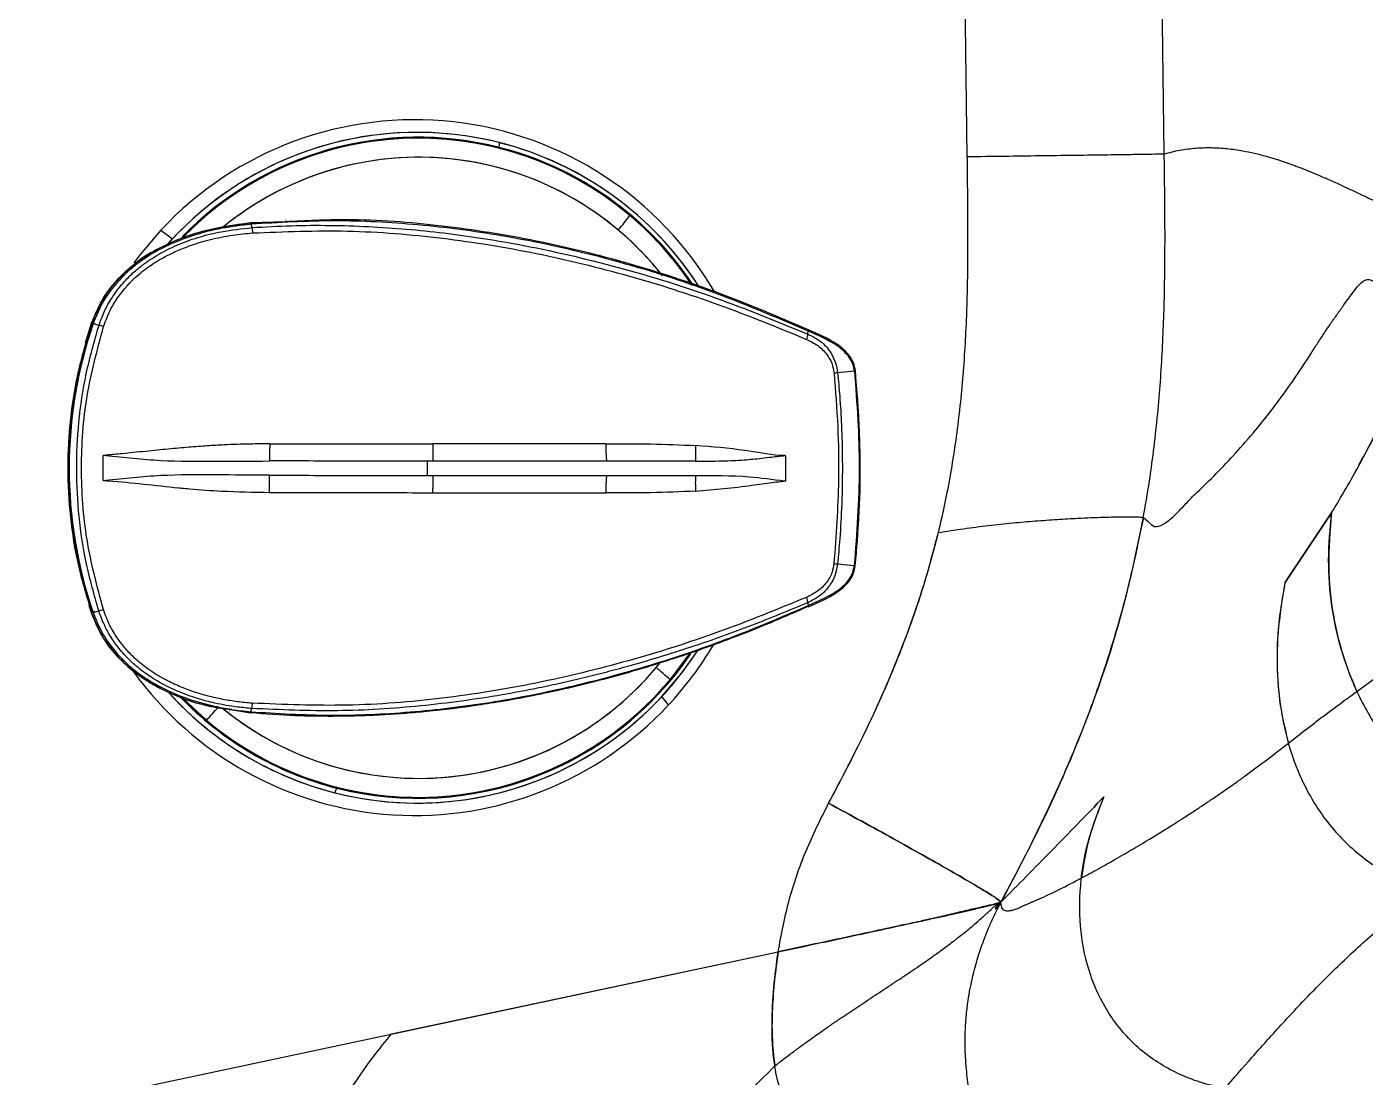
# Model space of a CAD drawing. Extents: x 832 to 912, y 781 to 934.
# Drawn here: x 836.32 to 842.74, y 819.84 to 824.87 of the extents above; entities that cross this region are included whole.
import ezdxf

# ---------------------------------------------------------------- set-up
doc = ezdxf.new("R2010")
doc.units = 0
doc.header["$MEASUREMENT"] = 0
doc.layers.add('1', color=4, linetype='Continuous')
doc.layers.add('DIM', color=3, linetype='Continuous')

# ---------------------------------------------------------------- blocks, each defined once
blk = doc.blocks.new('WF VALVE')
at = {"layer": '1', "color": 3, "linetype": 'Continuous', "lineweight": 25}
for p, q in [((0.4677, 1.6193), (0.4564, 1.5978)), ((-1.1508, 1.2822), (-1.1208, 1.2402)), ((1.064, 1.24), (1.0644, 1.2403)), ((1.0644, 1.2403), (1.1645, 1.1379)), ((-1.1641, 1.162), (-1.1643, 1.1622)), ((0.8494, 1.2098), (0.8433, 1.1956)), ((0.8494, 1.2098), (0.8499, 1.2109)), ((0.9372, 1.1969), (0.852, 1.2167)), ((0.853, 1.2165), (0.852, 1.2167)), ((0.951, 1.1937), (0.9666, 1.1901)), ((0.9522, 1.1988), (0.9512, 1.199)), ((-1.1011, 1.1001), (-1.1191, 1.0804)), ((-1.8429, 0.8404), (-1.843, 0.8415)), ((-1.8423, 0.8273), (-1.8429, 0.8404)), ((-1.9944, 0.6491), (-2.0744, 0.6614)), ((1.5798, 0.6964), (1.5518, 0.69)), ((1.5877, 0.6978), (1.5868, 0.6979)), ((1.5877, 0.6978), (1.5969, 0.6645)), ((1.5877, 0.6978), (1.5877, 0.6978)), ((1.4981, 0.0683), (1.4918, -0.0516)), ((-2.1232, -0.2686), (-2.0424, -0.2642)), ((-1.9119, -0.4708), (-1.912, -0.4719)), ((-1.9098, -0.4574), (-1.9119, -0.4708)), ((1.5496, -0.5953), (1.5149, -0.6878)), ((1.5072, -0.6854), (1.48, -0.6758)), ((1.5149, -0.6878), (1.514, -0.6878)), ((1.5149, -0.6878), (1.5149, -0.6878)), ((-1.087, -1.0694), (-1.0868, -1.0691)), ((1.1293, -1.0483), (1.1071, -1.0702)), ((1.1604, -1.1147), (1.1071, -1.0702)), ((0.5594, -1.1294), (0.5604, -1.1294)), ((0.7298, -1.1269), (0.5605, -1.1252)), ((0.5632, -1.1239), (0.7288, -1.1269)), ((0.7224, -1.1044), (0.727, -1.1196)), ((0.727, -1.1196), (0.7274, -1.1208)), ((0.7298, -1.1269), (0.7288, -1.1269)), ((-0.479, -1.4269), (-0.4814, -1.4493))]:
    blk.add_line(p, q, dxfattribs=at)
at = {"layer": '1', "color": 3, "linetype": 'Continuous', "lineweight": 25, "flags": 128}
for points in [[(-1.1208, 1.2402), (-1.2254, 1.1289), (-1.304, 1.0292)], [(1.1785, 1.1213), (1.1687, 1.1325), (1.064, 1.24)], [(-1.1643, 1.1622), (-1.2613, 1.0476), (-1.2632, 1.0452)], [(-1.1641, 1.162), (-1.2611, 1.0473), (-1.2627, 1.0453)], [(1.1604, -1.1147), (1.266, -1.0028), (1.2978, -0.9646)]]:
    blk.add_lwpolyline(points, dxfattribs=at)
at = {"layer": '1', "color": 3, "linetype": 'Continuous', "lineweight": 25}
for centre, radius, start, end in [((0.0052, 0.0873), 1.6625, 32.79601, 134.05146), ((-0.0063, 0.0878), 1.6032, 72.80141, 143.82998), ((-0.0108, 0.0883), 1.5801, 72.79965, 142.81559), ((-0.0065, 0.0885), 1.6025, 39.03903, 134.05289), ((-0.011, 0.0887), 1.5757, 46.96078, 142.8891), ((-0.0111, 0.0887), 1.5753, 46.96078, 142.86747), ((-0.011, 0.0889), 1.5755, 41.39775, 137.05622), ((-0.0111, 0.0889), 1.5751, 40.93416, 137.05613), ((-0.007, 0.0878), 1.6034, 39.21561, 72.7774), ((-0.0147, 0.089), 1.4841, 47.91618, 137.93222), ((-0.0147, 0.0891), 1.484, 47.86499, 137.05751), ((-0.0114, 0.0884), 1.5802, 40.60682, 72.77947), ((0.0076, 0.0842), 1.6664, 134.03566, 146.39824), ((1.7112, 0.5348), 0.9572, 132.54002, 137.53253), ((-0.3544, 1.9236), 1.1117, 223.24937, 227.80116), ((0.6212, 1.2011), 0.2221, 352.01568, 358.58962), ((-1.7818, 0.8263), 0.0605, 179.09091, 203.85908), ((-2.0315, 0.2647), 0.3861, 81.92276, 84.47952), ((-0.4803, 0.1118), 2.1414, 338.143, 15.84055), ((-0.4779, 0.1116), 2.1434, 338.143, 15.84055), ((1.5985, 0.424), 0.2701, 99.94893, 104.82298), ((-2.0412, 0.1724), 0.4366, 269.84398, 272.10579), ((-1.8493, -0.4627), 0.0607, 150.18297, 174.98739), ((0.0044, 0.0804), 1.6627, 207.22103, 314.04816), ((1.5642, -0.39), 0.298, 249.17367, 253.59572), ((-0.0065, 0.0825), 1.6037, 209.5126, 252.775), ((-0.0072, 0.0816), 1.6027, 209.50745, 314.04996), ((-0.011, 0.0829), 1.5807, 210.45353, 252.77524), ((-0.0117, 0.0821), 1.5756, 210.61853, 312.6363), ((-0.0118, 0.0821), 1.5752, 210.63517, 312.60688), ((-0.0099, 0.0838), 1.5779, 210.77843, 226.95653), ((-0.01, 0.0838), 1.5775, 210.79559, 226.95653), ((-0.0154, 0.0826), 1.484, 215.12959, 306.24576), ((-0.0139, 0.0842), 1.4862, 215.32358, 226.95694), ((-0.4079, -1.6019), 0.863, 135.95998, 141.87587), ((-0.0154, 0.0824), 1.4838, 226.95272, 306.3724), ((-0.0116, 0.0819), 1.5754, 226.95427, 313.16255), ((-0.0117, 0.0819), 1.575, 226.95419, 312.89842), ((-0.0073, 0.0817), 1.6028, 252.79471, 315.18962), ((-0.0117, 0.0822), 1.5797, 252.79392, 312.77299), ((0.4991, -1.0864), 0.2241, 355.39638, 1.94765)]:
    blk.add_arc(centre, radius, start, end, dxfattribs=at)
for points, knots in [([(0.8513, 1.2147), (0.7802, 1.2237), (0.6499, 1.24), (0.4715, 1.2518), (0.3285, 1.2567), (0.2117, 1.2575), (0.1083, 1.256), (-0.0411, 1.2506), (-0.2392, 1.2366), (-0.5067, 1.2049), (-0.7867, 1.157), (-1.0143, 1.1058), (-1.1802, 1.063), (-1.3048, 1.0284), (-1.4619, 0.9807), (-1.6457, 0.9197), (-1.7756, 0.8705), (-1.8435, 0.8447)], [0, 0, 0, 0, 0.0781955, 0.1432181, 0.1950577, 0.234304, 0.2707483, 0.3078725, 0.397441, 0.4873481, 0.6017518, 0.7073176, 0.7417832, 0.7887248, 0.8484103, 0.9208389, 1, 1, 1, 1]), ([(0.8499, 1.2109), (0.7234, 1.2253), (0.4702, 1.2541), (0.0867, 1.2558), (-0.2967, 1.2299), (-0.6845, 1.1745), (-1.0741, 1.0907), (-1.4638, 0.9811), (-1.7167, 0.888), (-1.843, 0.8415)], [0, 0, 0, 0, 0.138956, 0.278263, 0.418082, 0.5584, 0.705743, 0.853099, 1, 1, 1, 1]), ([(-1.8422, 0.8273), (-1.7508, 0.8598), (-1.5671, 0.9253), (-1.2871, 1.0089), (-1.0632, 1.066), (-0.8983, 1.1026), (-0.7918, 1.1244), (-0.6844, 1.1443), (-0.576, 1.1625), (-0.4668, 1.1786), (-0.2638, 1.2048), (0.037, 1.2296), (0.4387, 1.2347), (0.7075, 1.2087), (0.8433, 1.1956)], [0, 0, 0, 0, 0.107285, 0.21546, 0.321499, 0.361024, 0.400743, 0.440653, 0.480752, 0.521036, 0.561506, 0.704793, 0.85085, 1, 1, 1, 1]), ([(-1.8371, 0.8018), (-1.6949, 0.8516), (-1.4106, 0.951), (-0.9706, 1.0653), (-0.523, 1.1505), (-0.0695, 1.1993), (0.3873, 1.2126), (0.6899, 1.1844), (0.8412, 1.1702)], [0, 0, 0, 0, 0.166754, 0.333479, 0.500172, 0.666827, 0.833439, 1, 1, 1, 1]), ([(0.8412, 1.1702), (0.8646, 1.167), (0.9116, 1.1604), (0.9814, 1.1452), (1.0505, 1.1259), (1.1185, 1.1019), (1.185, 1.0728), (1.2541, 1.0358), (1.3187, 0.9922), (1.3746, 0.9443), (1.4187, 0.8978), (1.449, 0.8581), (1.4778, 0.8135), (1.4993, 0.772), (1.5181, 0.7246), (1.5256, 0.6982), (1.5294, 0.6851)], [0, 0, 0, 0, 0.079406, 0.159243, 0.239497, 0.32018, 0.401259, 0.482727, 0.582946, 0.661943, 0.729596, 0.797606, 0.829092, 0.907856, 0.954119, 1, 1, 1, 1]), ([(0.8433, 1.1956), (0.8662, 1.1924), (0.9071, 1.1867), (0.9657, 1.1746), (1.0287, 1.1587), (1.106, 1.134), (1.1929, 1.0974), (1.2882, 1.0445), (1.367, 0.9851), (1.4313, 0.9195), (1.4753, 0.8623), (1.5091, 0.8048), (1.5312, 0.7547), (1.5442, 0.7177), (1.5497, 0.6976), (1.5518, 0.69)], [0, 0, 0, 0, 0.074989, 0.134318, 0.193908, 0.285965, 0.397624, 0.499195, 0.639231, 0.715851, 0.796821, 0.872876, 0.932097, 0.974477, 1, 1, 1, 1]), ([(1.5798, 0.6964), (1.5684, 0.7296), (1.5459, 0.7951), (1.4906, 0.8833), (1.4222, 0.9621), (1.3383, 1.032), (1.2397, 1.0928), (1.1365, 1.139), (1.0356, 1.1725), (0.9425, 1.196), (0.8803, 1.206), (0.8499, 1.2109)], [0, 0, 0, 0, 0.111063, 0.219204, 0.328203, 0.441569, 0.564531, 0.695225, 0.799829, 0.902233, 1, 1, 1, 1]), ([(0.8504, 1.2108), (0.8504, 1.2111), (0.8508, 1.2128), (0.8514, 1.2153), (0.8518, 1.2162), (0.852, 1.2167)], [0, 0, 0, 0, 0.090838, 0.521841, 1, 1, 1, 1]), ([(1.5868, 0.6979), (1.5736, 0.7356), (1.5471, 0.8109), (1.4794, 0.9105), (1.3959, 0.9961), (1.2993, 1.0664), (1.1939, 1.1217), (1.074, 1.1703), (0.9861, 1.1874), (0.9372, 1.1969)], [0, 0, 0, 0, 0.138162, 0.276247, 0.414207, 0.551994, 0.689594, 0.827023, 1, 1, 1, 1]), ([(0.94, 1.196), (0.9534, 1.194), (0.9755, 1.1905), (0.9967, 1.1836), (1.005, 1.1808)], [0, 0, 0, 0, 0.6075073, 1, 1, 1, 1]), ([(1.0053, 1.1811), (1.0317, 1.1757), (1.0971, 1.1624), (1.1955, 1.1209), (1.3009, 1.0659), (1.3974, 0.9954), (1.4807, 0.9099), (1.5482, 0.8104), (1.5745, 0.7353), (1.5877, 0.6978)], [0, 0, 0, 0, 0.101899, 0.251506, 0.401163, 0.550856, 0.700572, 0.85029, 1, 1, 1, 1]), ([(-1.8439, 0.847), (-1.8923, 0.8292), (-1.9655, 0.8023), (-2.0391, 0.7463), (-2.0694, 0.7015), (-2.0758, 0.6753), (-2.079, 0.6621)], [0, 0, 0, 0, 0.491816, 0.743122, 0.871144, 1, 1, 1, 1]), ([(-1.843, 0.8415), (-1.8623, 0.8339), (-1.8976, 0.8201), (-1.9484, 0.7985), (-1.9902, 0.7762), (-2.0238, 0.751), (-2.0485, 0.7243), (-2.0667, 0.6945), (-2.0718, 0.6722), (-2.0743, 0.6614)], [0, 0, 0, 0, 0.202408, 0.370363, 0.538248, 0.664439, 0.778481, 0.891457, 1, 1, 1, 1]), ([(-1.8428, 0.8422), (-1.8431, 0.8433), (-1.8438, 0.8457), (-1.8439, 0.8465), (-1.8439, 0.847)], [0, 0, 0, 0, 0.4740665, 1, 1, 1, 1]), ([(-1.9944, 0.6491), (-1.991, 0.6645), (-1.9843, 0.6953), (-1.9646, 0.7336), (-1.9432, 0.7617), (-1.9258, 0.7786), (-1.8951, 0.8036), (-1.8666, 0.8164), (-1.8423, 0.8273)], [0, 0, 0, 0, 0.191711, 0.382754, 0.51862, 0.620987, 0.677461, 1, 1, 1, 1]), ([(-1.9773, 0.647), (-1.9742, 0.6607), (-1.967, 0.6926), (-1.9385, 0.7379), (-1.8933, 0.7773), (-1.8562, 0.7935), (-1.8371, 0.8018)], [0, 0, 0, 0, 0.189796, 0.444631, 0.713682, 1, 1, 1, 1]), ([(-2.079, 0.6621), (-2.0908, 0.5758), (-2.1142, 0.403), (-2.1358, 0.0921), (-2.1309, -0.132), (-2.128, -0.269)], [0, 0, 0, 0, 0.280021, 0.560046, 1, 1, 1, 1]), ([(-2.0785, 0.662), (-2.0843, 0.6221), (-2.0941, 0.5552), (-2.1042, 0.4679), (-2.1112, 0.4), (-2.1167, 0.3382), (-2.1215, 0.2754), (-2.1254, 0.2123), (-2.1285, 0.1493), (-2.1307, 0.0879), (-2.1321, 0.0275), (-2.1328, -0.0444), (-2.1323, -0.1435), (-2.1292, -0.2224), (-2.1274, -0.2689)], [0, 0, 0, 0, 0.12957, 0.217393, 0.282166, 0.348957, 0.416666, 0.484374, 0.552081, 0.619361, 0.681949, 0.746174, 0.850378, 1, 1, 1, 1]), ([(-2.1232, -0.2686), (-2.1266, -0.113), (-2.1334, 0.1982), (-2.094, 0.507), (-2.0743, 0.6614)], [0, 0, 0, 0, 0.499974, 1, 1, 1, 1]), ([(-2.0747, 0.6614), (-2.0758, 0.6616), (-2.078, 0.662), (-2.0787, 0.6621), (-2.079, 0.6621)], [0, 0, 0, 0, 0.474067, 1, 1, 1, 1]), ([(-2.0424, -0.2642), (-2.0439, -0.2268), (-2.0473, -0.1431), (-2.0481, -0.004), (-2.0438, 0.1683), (-2.0316, 0.3494), (-2.014, 0.5148), (-2.0002, 0.6094), (-1.9944, 0.6491)], [0, 0, 0, 0, 0.122718, 0.274482, 0.455296, 0.686966, 0.86853, 1, 1, 1, 1]), ([(-2.0252, -0.2639), (-2.0275, -0.1787), (-2.032, -0.0083), (-2.0209, 0.2965), (-1.9938, 0.5141), (-1.9773, 0.647)], [0, 0, 0, 0, 0.2800232, 0.5600511, 1, 1, 1, 1]), ([(1.5294, 0.6851), (1.5535, 0.5728), (1.6018, 0.3483), (1.6066, 0.0024), (1.5656, -0.3411), (1.494, -0.5594), (1.4583, -0.6685)], [0, 0, 0, 0, 0.249998, 0.499994, 0.750007, 1, 1, 1, 1]), ([(1.5518, 0.69), (1.5693, 0.6144), (1.6039, 0.4645), (1.6259, 0.2364), (1.6266, 0.0089), (1.6034, -0.2194), (1.5576, -0.4502), (1.5061, -0.6), (1.48, -0.6758)], [0, 0, 0, 0, 0.16769, 0.332135, 0.49348, 0.658077, 0.826864, 1, 1, 1, 1]), ([(1.5712, 0.6939), (1.5715, 0.694), (1.5727, 0.6944), (1.5766, 0.6954), (1.5807, 0.6965), (1.5842, 0.6973), (1.5861, 0.6978), (1.5866, 0.6979), (1.5868, 0.6979)], [0, 0, 0, 0, 0.035037, 0.125793, 0.479159, 0.725577, 0.855649, 1, 1, 1, 1]), ([(-1.3335, 0.2662), (-1.424, 0.2629), (-1.5471, 0.2583), (-1.683, 0.2447), (-1.7317, 0.2412), (-1.7497, 0.2406), (-1.7549, 0.2404), (-1.7583, 0.2401), (-1.7602, 0.2395), (-1.7609, 0.2392)], [0, 0, 0, 0, 0.632717, 0.860019, 0.958231, 0.975914, 0.985986, 0.994959, 1, 1, 1, 1]), ([(-1.3367, 0.1917), (-1.3357, 0.2029), (-1.3336, 0.2253), (-1.3335, 0.2526), (-1.3335, 0.2662)], [0, 0, 0, 0, 0.499972, 1, 1, 1, 1]), ([(-1.3335, 0.2662), (-1.2619, 0.2656), (-1.1185, 0.2644), (-0.9749, 0.2561), (-0.903, 0.2519)], [0, 0, 0, 0, 0.499816, 1, 1, 1, 1]), ([(-1.7669, 0.2396), (-1.768, 0.2196), (-1.7702, 0.1796), (-1.7722, 0.1396), (-1.7732, 0.1196)], [0, 0, 0, 0, 0.5, 1, 1, 1, 1]), ([(-1.7609, 0.2392), (-1.7619, 0.2393), (-1.7639, 0.2394), (-1.7659, 0.2395), (-1.7669, 0.2396)], [0, 0, 0, 0, 0.5, 1, 1, 1, 1]), ([(-1.3367, 0.1917), (-1.4223, 0.1956), (-1.5647, 0.202), (-1.7049, 0.2286), (-1.7609, 0.2392)], [0, 0, 0, 0, 0.600626, 1, 1, 1, 1]), ([(-0.9112, 0.1696), (-0.9103, 0.1752), (-0.9086, 0.1866), (-0.9063, 0.207), (-0.9044, 0.229), (-0.9035, 0.2443), (-0.903, 0.2519)], [0, 0, 0, 0, 0.24784, 0.500001, 0.75216, 1, 1, 1, 1]), ([(-0.0747, 0.2084), (-0.2131, 0.2157), (-0.4898, 0.2302), (-0.7653, 0.2447), (-0.903, 0.2519)], [0, 0, 0, 0, 0.500128, 1, 1, 1, 1]), ([(-0.0804, 0.1261), (-0.0799, 0.1317), (-0.0789, 0.1432), (-0.0775, 0.1636), (-0.076, 0.1856), (-0.0752, 0.2008), (-0.0747, 0.2084)], [0, 0, 0, 0, 0.247848, 0.500009, 0.752163, 1, 1, 1, 1]), ([(0.705, 0.1664), (0.5751, 0.1733), (0.3152, 0.1872), (0.0552, 0.2013), (-0.0747, 0.2084)], [0, 0, 0, 0, 0.499987, 1, 1, 1, 1]), ([(-1.3403, 0.1226), (-1.3829, 0.1248), (-1.4611, 0.1287), (-1.5664, 0.1295), (-1.6456, 0.126), (-1.7008, 0.122), (-1.7349, 0.1195), (-1.7549, 0.1184), (-1.764, 0.1182), (-1.7663, 0.1181), (-1.7669, 0.1181), (-1.7671, 0.1181), (-1.7672, 0.1181), (-1.7672, 0.1181), (-1.7672, 0.1181)], [0, 0, 0, 0, 0.29921, 0.548793, 0.745255, 0.856192, 0.935511, 0.983296, 0.995489, 0.998696, 0.999583, 0.999849, 0.999939, 1, 1, 1, 1]), ([(-0.9112, 0.1696), (-0.9828, 0.1732), (-1.1255, 0.1803), (-1.2665, 0.1879), (-1.3367, 0.1917)], [0, 0, 0, 0, 0.502292, 1, 1, 1, 1]), ([(-0.0804, 0.1261), (-0.2191, 0.1335), (-0.4967, 0.1481), (-0.773, 0.1624), (-0.9112, 0.1696)], [0, 0, 0, 0, 0.500038, 1, 1, 1, 1]), ([(0.705, 0.1664), (0.7046, 0.1589), (0.7038, 0.1438), (0.7029, 0.122), (0.7022, 0.1017), (0.702, 0.0903), (0.7019, 0.0846)], [0, 0, 0, 0, 0.247915, 0.499992, 0.752096, 1, 1, 1, 1]), ([(1.4863, 0.0689), (1.486, 0.0691), (1.4836, 0.0705), (1.4789, 0.0711), (1.3641, 0.0842), (1.2511, 0.1047), (1.1396, 0.1219), (1.1384, 0.1221), (1.134, 0.1227), (1.117, 0.1252), (1.0501, 0.1348), (0.9099, 0.1524), (0.7818, 0.1611), (0.705, 0.1664)], [0, 0, 0, 0, 0.001554, 0.010269, 0.017594, 0.445576, 0.44571, 0.446867, 0.450176, 0.462844, 0.51232, 0.70753, 1, 1, 1, 1]), ([(-1.7732, 0.1196), (-1.7722, 0.1196), (-1.7701, 0.1195), (-1.7682, 0.1185), (-1.7672, 0.1181)], [0, 0, 0, 0, 0.4862813, 1, 1, 1, 1]), ([(-1.7672, 0.1181), (-1.767, 0.118), (-1.7648, 0.1179), (-1.7568, 0.1172), (-1.694, 0.1107), (-1.5576, 0.0756), (-1.4236, 0.0582), (-1.3449, 0.0481)], [0, 0, 0, 0, 0.0016077, 0.0156506, 0.0558909, 0.446078, 1, 1, 1, 1]), ([(-1.3449, 0.0481), (-1.3435, 0.0616), (-1.3408, 0.0888), (-1.3405, 0.1114), (-1.3403, 0.1226)], [0, 0, 0, 0, 0.5000269, 1, 1, 1, 1]), ([(-1.3403, 0.1226), (-1.2698, 0.119), (-1.1288, 0.1116), (-0.9861, 0.1041), (-0.9148, 0.1004)], [0, 0, 0, 0, 0.499886, 1, 1, 1, 1]), ([(-0.9154, 0.0175), (-0.915, 0.0251), (-0.9143, 0.0404), (-0.9139, 0.0625), (-0.914, 0.0831), (-0.9145, 0.0947), (-0.9148, 0.1004)], [0, 0, 0, 0, 0.247844, 0.500004, 0.752163, 1, 1, 1, 1]), ([(-0.9148, 0.1004), (-0.7766, 0.0931), (-0.5003, 0.0785), (-0.2228, 0.0641), (-0.084, 0.0569)], [0, 0, 0, 0, 0.499962, 1, 1, 1, 1]), ([(-0.0536, 0.1248), (-0.0589, 0.125), (-0.0678, 0.1254), (-0.0767, 0.1259), (-0.0804, 0.1261)], [0, 0, 0, 0, 0.591867, 1, 1, 1, 1]), ([(-0.0536, 0.1248), (-0.054, 0.1197), (-0.055, 0.1096), (-0.0562, 0.0902), (-0.057, 0.0707), (-0.0572, 0.0605), (-0.0572, 0.0554)], [0, 0, 0, 0, 0.250241, 0.499995, 0.749751, 1, 1, 1, 1]), ([(0.7019, 0.0846), (0.5763, 0.0912), (0.3245, 0.1044), (0.0726, 0.118), (-0.0536, 0.1248)], [0, 0, 0, 0, 0.498922, 1, 1, 1, 1]), ([(0.7019, 0.0846), (0.7885, 0.0794), (0.9623, 0.0689), (1.2229, 0.0546), (1.398, 0.0641), (1.4863, 0.0689)], [0, 0, 0, 0, 0.329609, 0.661729, 1, 1, 1, 1]), ([(1.4981, 0.0683), (1.4961, 0.0684), (1.4922, 0.0686), (1.4883, 0.0688), (1.4863, 0.0689)], [0, 0, 0, 0, 0.5, 1, 1, 1, 1]), ([(-0.9154, 0.0175), (-0.9872, 0.0209), (-1.131, 0.0276), (-1.2736, 0.0412), (-1.3449, 0.0481)], [0, 0, 0, 0, 0.500184, 1, 1, 1, 1]), ([(-0.9154, 0.0175), (-0.7776, 0.0103), (-0.5021, -0.004), (-0.2254, -0.0185), (-0.0871, -0.0257)], [0, 0, 0, 0, 0.499872, 1, 1, 1, 1]), ([(-0.0871, -0.0257), (-0.0867, -0.0181), (-0.086, -0.0029), (-0.0851, 0.0192), (-0.0844, 0.0397), (-0.0841, 0.0512), (-0.084, 0.0569)], [0, 0, 0, 0, 0.247841, 0.499996, 0.752155, 1, 1, 1, 1]), ([(-0.084, 0.0569), (-0.0796, 0.0566), (-0.0706, 0.0561), (-0.0617, 0.0556), (-0.0572, 0.0554)], [0, 0, 0, 0, 0.499999, 1, 1, 1, 1]), ([(-0.0572, 0.0554), (0.0688, 0.0488), (0.3207, 0.0358), (0.5726, 0.0227), (0.6985, 0.0161)], [0, 0, 0, 0, 0.500057, 1, 1, 1, 1]), ([(0.6929, -0.0658), (0.6933, -0.0583), (0.6941, -0.0432), (0.6955, -0.0213), (0.697, -0.001), (0.698, 0.0104), (0.6985, 0.0161)], [0, 0, 0, 0, 0.247871, 0.499983, 0.752103, 1, 1, 1, 1]), ([(1.4803, -0.051), (1.3929, -0.0369), (1.2198, -0.009), (0.9591, 0.0044), (0.7851, 0.0122), (0.6985, 0.0161)], [0, 0, 0, 0, 0.338238, 0.670377, 1, 1, 1, 1]), ([(0.6929, -0.0658), (0.6279, -0.0625), (0.498, -0.056), (0.3029, -0.0455), (0.1079, -0.0352), (-0.0221, -0.0289), (-0.0871, -0.0257)], [0, 0, 0, 0, 0.250062, 0.50009, 0.750073, 1, 1, 1, 1]), ([(0.6929, -0.0658), (0.7238, -0.0671), (0.797, -0.0704), (0.8831, -0.0721), (0.9519, -0.072), (0.993, -0.0716), (1.0363, -0.0709), (1.082, -0.0696), (1.1301, -0.068), (1.1803, -0.066), (1.2332, -0.0635), (1.2893, -0.0605), (1.3455, -0.0578), (1.3962, -0.0553), (1.4323, -0.0537), (1.4542, -0.0529), (1.4661, -0.0526), (1.474, -0.0522), (1.4786, -0.0513), (1.4803, -0.051)], [0, 0, 0, 0, 0.117494, 0.278075, 0.327175, 0.379199, 0.434169, 0.492134, 0.553179, 0.617395, 0.683406, 0.754833, 0.831571, 0.898212, 0.948337, 0.969624, 0.982103, 0.993555, 1, 1, 1, 1]), ([(1.4803, -0.051), (1.4822, -0.0511), (1.4861, -0.0513), (1.4899, -0.0515), (1.4918, -0.0516)], [0, 0, 0, 0, 0.5, 1, 1, 1, 1]), ([(-2.1236, -0.2687), (-2.1247, -0.2688), (-2.127, -0.2689), (-2.1276, -0.269), (-2.128, -0.269)], [0, 0, 0, 0, 0.474067, 1, 1, 1, 1]), ([(-2.128, -0.269), (-2.1261, -0.2824), (-2.1225, -0.3092), (-2.0971, -0.3569), (-2.0297, -0.4202), (-1.9598, -0.4546), (-1.9135, -0.4774)], [0, 0, 0, 0, 0.128852, 0.256874, 0.508182, 1, 1, 1, 1]), ([(-2.1232, -0.2686), (-2.1218, -0.2797), (-2.119, -0.3024), (-2.0986, -0.3457), (-2.0546, -0.3921), (-1.9863, -0.4336), (-1.9374, -0.4588), (-1.912, -0.4719)], [0, 0, 0, 0, 0.108695, 0.221767, 0.46133, 0.720722, 1, 1, 1, 1]), ([(-1.9098, -0.4574), (-1.9327, -0.444), (-1.9754, -0.4191), (-2.0158, -0.3655), (-2.0368, -0.3135), (-2.0405, -0.2807), (-2.0424, -0.2642)], [0, 0, 0, 0, 0.322452, 0.598475, 0.799022, 1, 1, 1, 1]), ([(-1.902, -0.4325), (-1.9198, -0.4224), (-1.9553, -0.4023), (-1.9947, -0.3599), (-2.019, -0.3123), (-2.0231, -0.2801), (-2.0252, -0.2639)], [0, 0, 0, 0, 0.281724, 0.560129, 0.779527, 1, 1, 1, 1]), ([(0.723, -1.0788), (0.5711, -1.077), (0.2671, -1.0733), (-0.1857, -1.0122), (-0.6317, -0.9162), (-1.0678, -0.7847), (-1.4935, -0.6251), (-1.7658, -0.4967), (-1.902, -0.4325)], [0, 0, 0, 0, 0.166575, 0.333185, 0.499837, 0.666527, 0.833251, 1, 1, 1, 1]), ([(-1.9119, -0.4727), (-1.9124, -0.4738), (-1.9133, -0.4761), (-1.9135, -0.477), (-1.9135, -0.4774)], [0, 0, 0, 0, 0.474067, 1, 1, 1, 1]), ([(-1.9135, -0.4774), (-1.7763, -0.5446), (-1.5018, -0.679), (-1.0733, -0.8429), (-0.6344, -0.9763), (-0.1856, -1.0703), (0.2151, -1.1235), (0.4656, -1.1238), (0.5632, -1.1239)], [0, 0, 0, 0, 0.17732, 0.35465, 0.531992, 0.709351, 0.886722, 1, 1, 1, 1]), ([(-1.912, -0.4719), (-1.7579, -0.5469), (-1.4493, -0.697), (-0.9656, -0.8745), (-0.505, -1.0019), (-0.0726, -1.081), (0.3269, -1.1237), (0.594, -1.1217), (0.7274, -1.1208)], [0, 0, 0, 0, 0.187062, 0.374643, 0.561878, 0.70843, 0.854413, 1, 1, 1, 1]), ([(0.7224, -1.1044), (0.6599, -1.1048), (0.5356, -1.1055), (0.35, -1.0968), (0.1667, -1.0818), (-0.0142, -1.06), (-0.1926, -1.0322), (-0.3684, -0.9986), (-0.6457, -0.9365), (-1.0183, -0.8295), (-1.4761, -0.6612), (-1.766, -0.5249), (-1.9098, -0.4574)], [0, 0, 0, 0, 0.068383, 0.136054, 0.203067, 0.26946, 0.33526, 0.400486, 0.465146, 0.646215, 0.824646, 1, 1, 1, 1]), ([(1.48, -0.6758), (1.4764, -0.6851), (1.4687, -0.7044), (1.4545, -0.7338), (1.4374, -0.7647), (1.4168, -0.7966), (1.3859, -0.838), (1.3447, -0.8829), (1.2951, -0.9257), (1.2505, -0.9577), (1.2089, -0.9832), (1.1674, -1.0052), (1.1227, -1.0255), (1.0752, -1.0439), (1.025, -1.0601), (0.9576, -1.0779), (0.8568, -1.0974), (0.7726, -1.1018), (0.7224, -1.1044)], [0, 0, 0, 0, 0.032327, 0.067596, 0.105804, 0.146949, 0.191032, 0.273384, 0.344194, 0.403455, 0.45116, 0.50243, 0.555597, 0.610672, 0.667644, 0.726513, 0.837071, 1, 1, 1, 1]), ([(1.4583, -0.6685), (1.4461, -0.6964), (1.4246, -0.7457), (1.3842, -0.8033), (1.3547, -0.8375), (1.337, -0.8559), (1.3226, -0.8701), (1.3008, -0.8899), (1.2695, -0.915), (1.2341, -0.9395), (1.2095, -0.9545), (1.1937, -0.9634), (1.1637, -0.9799), (1.1118, -1.0042), (1.0478, -1.0271), (1.0038, -1.0398), (0.9746, -1.0472), (0.9509, -1.0527), (0.9174, -1.0597), (0.8727, -1.0672), (0.8051, -1.0756), (0.7546, -1.0776), (0.723, -1.0788)], [0, 0, 0, 0, 0.1019452, 0.1802923, 0.2349917, 0.253456, 0.2659894, 0.3028493, 0.3521435, 0.4007078, 0.4471432, 0.44865, 0.4616978, 0.5620044, 0.6406209, 0.6895291, 0.7156231, 0.7417233, 0.7713903, 0.8303851, 0.8938721, 1, 1, 1, 1]), ([(0.7274, -1.1208), (0.7742, -1.1177), (0.8704, -1.1115), (0.9924, -1.0865), (1.0916, -1.056), (1.166, -1.026), (1.2442, -0.9858), (1.3239, -0.9321), (1.3997, -0.8609), (1.4635, -0.7793), (1.4924, -0.7171), (1.5072, -0.6854)], [0, 0, 0, 0, 0.149094, 0.305958, 0.394298, 0.47884, 0.560232, 0.673646, 0.782722, 0.889307, 1, 1, 1, 1]), ([(1.5149, -0.6878), (1.4979, -0.7238), (1.4638, -0.7958), (1.3862, -0.8876), (1.2944, -0.964), (1.191, -1.0238), (1.0805, -1.0682), (0.9276, -1.1108), (0.8089, -1.1205), (0.7298, -1.1269)], [0, 0, 0, 0, 0.125102, 0.250213, 0.375315, 0.500375, 0.625387, 0.750362, 1, 1, 1, 1]), ([(1.2927, -0.9602), (1.3236, -0.9363), (1.3859, -0.8881), (1.4626, -0.7958), (1.4968, -0.7238), (1.514, -0.6878)], [0, 0, 0, 0, 0.328696, 0.66426, 1, 1, 1, 1]), ([(1.4989, -0.6821), (1.4991, -0.6821), (1.4994, -0.6823), (1.5006, -0.6827), (1.5041, -0.6841), (1.5082, -0.6856), (1.5124, -0.6872), (1.5134, -0.6876), (1.5139, -0.6877)], [0, 0, 0, 0, 0.0208302, 0.0379438, 0.1296341, 0.4907825, 0.742009, 1, 1, 1, 1]), ([(0.7288, -1.1269), (0.8077, -1.1204), (0.926, -1.1107), (1.0791, -1.0687), (1.1885, -1.0229), (1.2611, -0.9866), (1.2921, -0.9607), (1.2927, -0.9602)], [0, 0, 0, 0, 0.397647, 0.596872, 0.796343, 0.996084, 1, 1, 1, 1]), ([(0.7279, -1.1217), (0.7281, -1.1229), (0.7284, -1.1255), (0.7287, -1.1264), (0.7288, -1.1269)], [0, 0, 0, 0, 0.474067, 1, 1, 1, 1])]:
    blk.add_open_spline(points, degree=3, knots=knots, dxfattribs=at)
blk.add_open_spline([(1.514, -0.6878), (1.5409, -0.614), (1.5947, -0.4664), (1.6441, -0.2356), (1.6699, -0.0012), (1.6688, 0.2346), (1.6439, 0.4693), (1.6058, 0.6217), (1.5868, 0.6979)], degree=3, dxfattribs=at)
blk = doc.blocks.new('2026 SOVEREIGN HL')
at = {"layer": '1', "color": 3, "linetype": 'Continuous', "lineweight": 25}
for p, q in [((9.1018, 27.1582), (9.0444, 31.4994)), ((10.0456, 27.1713), (9.9891, 31.4398)), ((10.9064, 26.4474), (10.9705, 26.5347)), ((9.9453, 25.4303), (9.9661, 25.4126)), ((10.8471, 25.4512), (10.6236, 25.1165)), ((10.6236, 25.1165), (10.8471, 25.4512)), ((10.9684, 24.5965), (11.0766, 24.6753)), ((9.252, 23.5837), (9.2345, 23.5525)), ((9.2427, 23.5545), (9.2415, 23.5571)), ((9.2596, 23.5864), (9.2416, 23.5571)), ((9.2596, 23.5864), (9.252, 23.5837)), ((9.2613, 23.5835), (9.2639, 23.5882)), ((4.4121, 22.5459), (8.1956, 23.3494)), ((6.3431, 22.956), (8.1956, 23.3494))]:
    blk.add_line(p, q, dxfattribs=at)
for points, knots in [([(10.0456, 27.1713), (10.0704, 27.1777), (10.1206, 27.1907), (10.1959, 27.1998), (10.2717, 27.2021), (10.347, 27.1974), (10.4157, 27.1876), (10.4779, 27.1746), (10.5331, 27.1605), (10.576, 27.1476), (10.6062, 27.1378), (10.6245, 27.1317), (10.6431, 27.1251), (10.662, 27.1183), (10.6812, 27.1112), (10.7007, 27.1037), (10.7218, 27.0954), (10.7448, 27.0861), (10.7699, 27.0757), (10.7961, 27.0645), (10.8233, 27.0527), (10.8516, 27.0401), (10.8793, 27.0275), (10.9055, 27.0155), (10.9304, 27.0039), (10.9557, 26.9921), (10.9812, 26.9801), (11.0063, 26.9682), (11.0308, 26.9566), (11.0582, 26.9436), (11.0886, 26.9292), (11.122, 26.9136), (11.1557, 26.898), (11.1889, 26.8827), (11.2182, 26.8695), (11.2431, 26.8585), (11.2641, 26.8493), (11.2845, 26.8405), (11.305, 26.8318), (11.3254, 26.8233), (11.3402, 26.8172), (11.349, 26.8137), (11.352, 26.8125), (11.355, 26.8113), (11.3579, 26.8101), (11.3609, 26.8089), (11.3638, 26.8077), (11.3688, 26.8058), (11.3749, 26.8034), (11.3813, 26.8008), (11.3851, 26.7993), (11.3869, 26.7987), (11.3873, 26.7985), (11.3874, 26.7985), (11.3875, 26.7985), (11.3875, 26.7985), (11.3875, 26.7985)], [0, 0, 0, 0, 0.05587, 0.113131, 0.169111, 0.225908, 0.281886, 0.322807, 0.365071, 0.405313, 0.418745, 0.432392, 0.446255, 0.460333, 0.474627, 0.489136, 0.503861, 0.521737, 0.540409, 0.559877, 0.58014, 0.6012, 0.623055, 0.641925, 0.65957, 0.678769, 0.698292, 0.716499, 0.734705, 0.752912, 0.777659, 0.80243, 0.827428, 0.852797, 0.876652, 0.892702, 0.908337, 0.923557, 0.938362, 0.953942, 0.969188, 0.971408, 0.973621, 0.975829, 0.97803, 0.980225, 0.982413, 0.984596, 0.99127, 0.996062, 0.998972, 0.999721, 0.999919, 0.999974, 0.999991, 1, 1, 1, 1]), ([(8.4374, 24.0611), (8.5008, 24.1818), (8.6258, 24.4198), (8.7858, 24.7852), (8.9144, 25.155), (9.0002, 25.5002), (9.0535, 25.8194), (9.0848, 26.1136), (9.0982, 26.353), (9.1032, 26.5345), (9.1049, 26.6553), (9.1053, 26.7777), (9.1048, 26.8984), (9.1035, 27.0256), (9.1024, 27.111), (9.1018, 27.1582)], [0, 0, 0, 0, 0.127286, 0.250871, 0.372005, 0.492415, 0.582371, 0.673858, 0.768452, 0.806058, 0.843294, 0.881278, 0.920263, 0.955954, 1, 1, 1, 1]), ([(9.1018, 27.1582), (9.1612, 27.159), (9.28, 27.1606), (9.4503, 27.1629), (9.608, 27.165), (9.7477, 27.1669), (9.8654, 27.1686), (9.9564, 27.1699), (10.0208, 27.1709), (10.0373, 27.1712), (10.0456, 27.1713)], [0, 0, 0, 0, 0.125005, 0.250006, 0.375001, 0.5, 0.624998, 0.749994, 0.874994, 1, 1, 1, 1]), ([(9.2639, 23.5882), (9.2843, 23.6265), (9.3311, 23.7139), (9.4077, 23.8632), (9.4978, 24.0483), (9.5978, 24.2716), (9.6725, 24.4589), (9.7211, 24.5927), (9.7446, 24.6603), (9.7674, 24.7284), (9.7908, 24.8015), (9.8145, 24.8797), (9.842, 24.9758), (9.8686, 25.0765), (9.8952, 25.1864), (9.9363, 25.3724), (9.9822, 25.634), (10.0198, 25.9621), (10.0404, 26.2714), (10.0491, 26.5751), (10.0495, 26.8746), (10.0468, 27.0731), (10.0456, 27.1713)], [0, 0, 0, 0, 0.034983, 0.080013, 0.135301, 0.201031, 0.277317, 0.297844, 0.315818, 0.335121, 0.355753, 0.377714, 0.401002, 0.43636, 0.461722, 0.492172, 0.589991, 0.675748, 0.758479, 0.839872, 0.920791, 1, 1, 1, 1]), ([(10.9705, 26.5347), (10.9832, 26.5481), (11.0085, 26.5751), (11.0466, 26.567), (11.0845, 26.5223), (11.1215, 26.4356), (11.1572, 26.3102), (11.1774, 26.1906), (11.1875, 26.1309)], [0, 0, 0, 0, 0.167151, 0.334424, 0.500723, 0.667991, 0.834523, 1, 1, 1, 1]), ([(10.7503, 26.2177), (10.7607, 26.2341), (10.7819, 26.2675), (10.8131, 26.3146), (10.8441, 26.36), (10.8752, 26.4043), (10.8958, 26.4328), (10.9064, 26.4474)], [0, 0, 0, 0, 0.193497, 0.395666, 0.593645, 0.790473, 1, 1, 1, 1]), ([(10.2024, 25.5502), (10.2329, 25.5795), (10.2946, 25.6386), (10.3885, 25.7379), (10.4816, 25.8446), (10.5731, 25.9597), (10.6629, 26.0824), (10.721, 26.1723), (10.7503, 26.2177)], [0, 0, 0, 0, 0.163559, 0.330217, 0.500006, 0.66314, 0.829807, 1, 1, 1, 1]), ([(10.8471, 25.4512), (10.8937, 25.5297), (10.9866, 25.6864), (11.1106, 25.9346), (11.1837, 26.1242), (11.22, 26.2183)], [0, 0, 0, 0, 0.336235, 0.670376, 1, 1, 1, 1]), ([(11.1875, 26.1309), (11.1624, 26.069), (11.1118, 25.9447), (11.0425, 25.7957), (10.9938, 25.7113), (10.9757, 25.68)], [0, 0, 0, 0, 0.38388, 0.771113, 1, 1, 1, 1]), ([(9.9661, 25.4126), (9.9766, 25.4013), (9.9979, 25.3784), (10.0397, 25.3934), (10.0767, 25.4224), (10.1052, 25.4499), (10.1243, 25.4696), (10.1444, 25.4909), (10.1647, 25.5125), (10.1844, 25.5329), (10.1965, 25.5446), (10.2024, 25.5502)], [0, 0, 0, 0, 0.185123, 0.372195, 0.556449, 0.631263, 0.70158, 0.775417, 0.859406, 0.932009, 1, 1, 1, 1]), ([(8.9632, 25.3577), (9.0035, 25.364), (9.0839, 25.3767), (9.2033, 25.3917), (9.3185, 25.4039), (9.4292, 25.4134), (9.5344, 25.4207), (9.6468, 25.427), (9.7584, 25.4315), (9.854, 25.4336), (9.921, 25.4334), (9.9372, 25.4313), (9.9453, 25.4303)], [0, 0, 0, 0, 0.083148, 0.166082, 0.250093, 0.331465, 0.415569, 0.502481, 0.626009, 0.752643, 0.875618, 1, 1, 1, 1]), ([(9.9453, 25.4303), (9.911, 25.2673), (9.8425, 24.9417), (9.6826, 24.4705), (9.4896, 24.0185), (9.3386, 23.7307), (9.2639, 23.5882)], [0, 0, 0, 0, 0.253163, 0.505678, 0.755344, 1, 1, 1, 1]), ([(10.8471, 25.4512), (10.8398, 25.3671), (10.8255, 25.2014), (10.851, 24.9545), (10.9111, 24.72), (11.0086, 24.5023), (11.1422, 24.3069), (11.3117, 24.139), (11.4808, 24.0287), (11.6305, 23.959), (11.711, 23.9331), (11.7518, 23.9199)], [0, 0, 0, 0, 0.131973, 0.260148, 0.384851, 0.506718, 0.6269, 0.747248, 0.870417, 0.934188, 1, 1, 1, 1]), ([(10.9684, 24.5966), (10.9416, 24.6621), (10.8872, 24.7947), (10.8444, 25.0075), (10.8267, 25.2282), (10.8403, 25.3762), (10.8471, 25.4512)], [0, 0, 0, 0, 0.241155, 0.487721, 0.740519, 1, 1, 1, 1]), ([(8.4374, 24.0611), (8.4834, 24.1478), (8.5736, 24.318), (8.6953, 24.5759), (8.8017, 24.8332), (8.8931, 25.093), (8.9399, 25.2695), (8.9632, 25.3577)], [0, 0, 0, 0, 0.209867, 0.411829, 0.609622, 0.805073, 1, 1, 1, 1]), ([(10.6236, 25.1165), (10.6105, 25.0381), (10.5846, 24.8835), (10.5842, 24.6501), (10.6145, 24.4254), (10.6797, 24.2142), (10.7809, 24.0224), (10.8971, 23.8844), (11.0077, 23.7916), (11.101, 23.7306), (11.2039, 23.6783), (11.2778, 23.6533), (11.3155, 23.6405)], [0, 0, 0, 0, 0.134214, 0.265008, 0.391562, 0.513736, 0.632437, 0.750028, 0.809712, 0.870772, 0.933938, 1, 1, 1, 1]), ([(10.6236, 25.1165), (10.6122, 25.0508), (10.5896, 24.9208), (10.5832, 24.7245), (10.596, 24.5326), (10.6256, 24.4094), (10.6402, 24.3486)], [0, 0, 0, 0, 0.258979, 0.512713, 0.759931, 1, 1, 1, 1]), ([(10.6402, 24.3486), (10.6676, 24.3701), (10.724, 24.4145), (10.8063, 24.477), (10.8883, 24.5381), (10.9417, 24.5771), (10.9684, 24.5966)], [0, 0, 0, 0, 0.2425887, 0.4999992, 0.750116, 1, 1, 1, 1]), ([(9.6488, 23.7032), (9.6617, 23.71), (9.6885, 23.7243), (9.7287, 23.7464), (9.7682, 23.7684), (9.8083, 23.7911), (9.851, 23.8157), (9.896, 23.842), (9.9703, 23.8861), (10.0383, 23.9278), (10.1004, 23.967), (10.1254, 23.9829), (10.152, 23.9999), (10.1846, 24.0211), (10.223, 24.0463), (10.2656, 24.0748), (10.3077, 24.1034), (10.3496, 24.1325), (10.3914, 24.1619), (10.4869, 24.2304), (10.5709, 24.2951), (10.6402, 24.3486)], [0, 0, 0, 0, 0.04313, 0.089611, 0.132467, 0.172356, 0.219412, 0.269497, 0.315486, 0.453144, 0.479475, 0.504477, 0.528966, 0.559407, 0.602326, 0.643159, 0.685345, 0.72568, 0.765239, 0.806093, 1, 1, 1, 1]), ([(8.1956, 23.3494), (8.2112, 23.4317), (8.2423, 23.5965), (8.3246, 23.8355), (8.3998, 23.9858), (8.4374, 24.0611)], [0, 0, 0, 0, 0.332446, 0.665729, 1, 1, 1, 1]), ([(8.1956, 23.3494), (8.2112, 23.4316), (8.2424, 23.5964), (8.3247, 23.8354), (8.3998, 23.9859), (8.4374, 24.0611)], [0, 0, 0, 0, 0.332073, 0.665912, 1, 1, 1, 1]), ([(9.2639, 23.5882), (9.2584, 23.5929), (9.2473, 23.6023), (9.1943, 23.6358), (9.1164, 23.6824), (9.0136, 23.7419), (8.8901, 23.8119), (8.7497, 23.8902), (8.5973, 23.9742), (8.4907, 24.0321), (8.4374, 24.0611)], [0, 0, 0, 0, 0.125006, 0.250006, 0.375002, 0.5, 0.624998, 0.749994, 0.874993, 1, 1, 1, 1]), ([(8.4374, 24.0611), (8.4907, 24.0321), (8.5973, 23.9742), (8.7497, 23.8902), (8.8901, 23.8119), (9.0136, 23.7419), (9.1164, 23.6824), (9.1943, 23.6358), (9.2473, 23.6023), (9.2584, 23.5929), (9.2639, 23.5882)], [0, 0, 0, 0, 0.125007, 0.250006, 0.375002, 0.5, 0.624998, 0.749994, 0.874994, 1, 1, 1, 1]), ([(9.7565, 24.0921), (9.672, 24.0048), (9.503, 23.8303), (9.3436, 23.6689), (9.2639, 23.5882)], [0, 0, 0, 0, 0.500004, 1, 1, 1, 1]), ([(9.2639, 23.5882), (9.3436, 23.6689), (9.503, 23.8303), (9.672, 24.0048), (9.7565, 24.0921)], [0, 0, 0, 0, 0.499996, 1, 1, 1, 1]), ([(10.3352, 22.6948), (10.2957, 22.7037), (10.2192, 22.7212), (10.1119, 22.7638), (10.0154, 22.8167), (9.9299, 22.88), (9.8555, 22.9525), (9.771, 23.0602), (9.692, 23.2156), (9.6423, 23.4224), (9.6366, 23.6428), (9.6713, 23.8714), (9.7276, 24.0173), (9.7565, 24.0921)], [0, 0, 0, 0, 0.068781, 0.133506, 0.195113, 0.254507, 0.312538, 0.36997, 0.485276, 0.604448, 0.729513, 0.861301, 1, 1, 1, 1]), ([(9.7565, 24.0921), (9.7308, 24.0281), (9.6806, 23.9028), (9.6592, 23.7687), (9.6488, 23.7032)], [0, 0, 0, 0, 0.510859, 1, 1, 1, 1]), ([(9.2613, 23.5835), (9.2627, 23.5734), (9.2656, 23.553), (9.283, 23.5466), (9.297, 23.546), (9.3044, 23.5465), (9.312, 23.5478), (9.3198, 23.5497), (9.3286, 23.5523), (9.34, 23.5564), (9.3518, 23.5612), (9.3646, 23.5669), (9.3762, 23.5721), (9.3893, 23.5782), (9.4022, 23.584), (9.4153, 23.5896), (9.4284, 23.595), (9.4693, 23.6127), (9.5413, 23.6468), (9.6129, 23.6844), (9.6488, 23.7032)], [0, 0, 0, 0, 0.087539, 0.176648, 0.199475, 0.222248, 0.244107, 0.264808, 0.287344, 0.314626, 0.353728, 0.375541, 0.407967, 0.437137, 0.468713, 0.498693, 0.52932, 0.560048, 0.779895, 1, 1, 1, 1]), ([(10.3352, 22.6948), (10.378, 22.7438), (10.4637, 22.842), (10.603, 22.9975), (10.7524, 23.1574), (10.9169, 23.3202), (11.0977, 23.4841), (11.2429, 23.5883), (11.3155, 23.6405)], [0, 0, 0, 0, 0.166565, 0.333049, 0.499633, 0.666432, 0.833054, 1, 1, 1, 1]), ([(8.1793, 22.803), (8.194, 22.8144), (8.2243, 22.8378), (8.2697, 22.8717), (8.3157, 22.9055), (8.362, 22.9389), (8.4086, 22.9719), (8.455, 23.0042), (8.5244, 23.0514), (8.6077, 23.1068), (8.6798, 23.1543), (8.7195, 23.1805), (8.7356, 23.1911), (8.75, 23.2006), (8.7629, 23.2092), (8.7744, 23.2168), (8.7843, 23.2234), (8.7928, 23.229), (8.8255, 23.2508), (8.8766, 23.2854), (8.9399, 23.3296), (8.9922, 23.3675), (9.0275, 23.3941), (9.0483, 23.4102), (9.0544, 23.4149), (9.0564, 23.4165), (9.0571, 23.4171), (9.0574, 23.4173), (9.0575, 23.4174), (9.0575, 23.4174), (9.0575, 23.4174), (9.0575, 23.4174), (9.0575, 23.4174), (9.0575, 23.4174), (9.0575, 23.4174), (9.0578, 23.4176), (9.0909, 23.4432), (9.1138, 23.4619), (9.1446, 23.488), (9.1681, 23.5088), (9.1878, 23.5268), (9.2034, 23.5413), (9.2171, 23.5542), (9.2307, 23.567), (9.2427, 23.5775), (9.2492, 23.5818), (9.252, 23.5837)], [0, 0, 0, 0, 0.0343883, 0.0705866, 0.1055317, 0.1413372, 0.1783911, 0.2139667, 0.2497668, 0.3418837, 0.4142796, 0.4292529, 0.4429753, 0.455448, 0.4666735, 0.4766558, 0.4853975, 0.4929035, 0.4991753, 0.5725127, 0.6328315, 0.6805047, 0.7286792, 0.7423352, 0.7465663, 0.7481797, 0.7487174, 0.7489212, 0.7490035, 0.7490387, 0.749054, 0.7490608, 0.7490637, 0.7490658, 0.7490663, 0.7490666, 0.7764662, 0.8117113, 0.8431308, 0.8745151, 0.8963916, 0.916986, 0.9370992, 0.9549885, 0.9799862, 1, 1, 1, 1]), ([(8.1956, 23.3494), (8.2572, 23.3625), (8.379, 23.3885), (8.5538, 23.426), (8.717, 23.4612), (8.8674, 23.4937), (9.0036, 23.5236), (9.1018, 23.5457), (9.1686, 23.5614), (9.2122, 23.5722), (9.2474, 23.5818), (9.2582, 23.586), (9.2639, 23.5882)], [0, 0, 0, 0, 0.1211602, 0.2394743, 0.3567589, 0.4743075, 0.5936543, 0.7174086, 0.7823915, 0.8505662, 0.922933, 1, 1, 1, 1]), ([(9.252, 23.5837), (9.247, 23.5822), (9.2368, 23.5791), (9.2145, 23.5737), (9.1882, 23.5677), (9.1583, 23.5609), (9.1259, 23.5535), (9.0794, 23.5427), (9.0156, 23.5276), (8.9317, 23.508), (8.8269, 23.4848), (8.6971, 23.457), (8.5397, 23.423), (8.3717, 23.3869), (8.2548, 23.362), (8.1956, 23.3494)], [0, 0, 0, 0, 0.0474162, 0.0956325, 0.144687, 0.1885049, 0.2317193, 0.2758132, 0.359039, 0.4402889, 0.5207315, 0.6393494, 0.7577617, 0.8773791, 1, 1, 1, 1]), ([(9.1576, 22.4678), (9.149, 22.5035), (9.1333, 22.5685), (9.1107, 22.6798), (9.0985, 22.772), (9.0932, 22.8418), (9.0915, 22.8882), (9.0913, 22.9176), (9.0914, 22.9324), (9.0915, 22.9371), (9.0915, 22.9387), (9.0915, 22.9393), (9.0915, 22.9395), (9.0915, 22.9396), (9.0915, 22.9396), (9.0915, 22.9397), (9.0915, 22.9397), (9.0915, 22.9397), (9.0915, 22.9397), (9.0915, 22.956), (9.0923, 22.9661), (9.0936, 22.9998), (9.0958, 23.0289), (9.0986, 23.0597), (9.1013, 23.0822), (9.1047, 23.1082), (9.1081, 23.1314), (9.1133, 23.1615), (9.1184, 23.188), (9.1249, 23.2188), (9.1375, 23.2716), (9.1538, 23.3283), (9.1713, 23.3794), (9.1796, 23.4019), (9.1832, 23.4118), (9.1851, 23.4165), (9.1857, 23.4187), (9.1863, 23.4197), (9.1863, 23.4198), (9.1864, 23.42), (9.1867, 23.4209), (9.1881, 23.4244), (9.1935, 23.4384), (9.2063, 23.4694), (9.2297, 23.5224), (9.2513, 23.5639), (9.2639, 23.5882)], [0, 0, 0, 0, 0.144077, 0.262567, 0.357341, 0.411671, 0.452593, 0.479377, 0.487407, 0.490346, 0.491286, 0.491631, 0.49177, 0.491828, 0.491853, 0.491864, 0.491869, 0.491871, 0.491872, 0.491873, 0.516738, 0.541483, 0.566149, 0.590823, 0.615647, 0.620244, 0.653151, 0.670587, 0.691276, 0.715204, 0.742335, 0.813666, 0.845095, 0.858973, 0.865093, 0.867501, 0.869909, 0.869916, 0.869955, 0.870063, 0.870467, 0.872021, 0.878124, 0.902414, 0.942964, 1, 1, 1, 1]), ([(9.2639, 23.5882), (9.2632, 23.5879), (9.262, 23.5874), (9.2604, 23.5867), (9.2596, 23.5864)], [0, 0, 0, 0, 0.5018, 1, 1, 1, 1]), ([(9.2596, 23.5864), (9.2596, 23.5864), (9.2597, 23.5864), (9.2598, 23.5864), (9.2603, 23.5862), (9.2606, 23.5858), (9.2609, 23.5855)], [0, 0, 0, 0, 0.010483, 0.085704, 0.288123, 1, 1, 1, 1]), ([(8.1956, 23.3494), (8.1894, 23.3047), (8.177, 23.2142), (8.167, 23.077), (8.1642, 22.9363), (8.1741, 22.8485), (8.1793, 22.803)], [0, 0, 0, 0, 0.234977, 0.475427, 0.72837, 1, 1, 1, 1]), ([(8.2171, 22.6573), (8.2079, 22.6843), (8.1899, 22.7367), (8.1749, 22.8247), (8.1672, 22.9136), (8.1651, 23.0301), (8.1724, 23.1758), (8.188, 23.2923), (8.1956, 23.3494)], [0, 0, 0, 0, 0.146096, 0.28263, 0.413715, 0.538929, 0.773876, 1, 1, 1, 1]), ([(5.8851, 22.2947), (5.8995, 22.3148), (5.9274, 22.3537), (5.972, 22.42), (6.0155, 22.4868), (6.06, 22.5564), (6.1126, 22.6389), (6.1777, 22.7381), (6.2569, 22.8511), (6.3144, 22.9211), (6.3431, 22.956)], [0, 0, 0, 0, 0.097974, 0.189674, 0.309753, 0.402462, 0.500305, 0.673468, 0.837135, 1, 1, 1, 1]), ([(8.1793, 22.803), (8.1448, 22.768), (8.0791, 22.7012), (8.0154, 22.6379), (7.985, 22.6078)], [0, 0, 0, 0, 0.524227, 1, 1, 1, 1])]:
    blk.add_open_spline(points, degree=3, knots=knots, dxfattribs=at)
at = {"layer": 'DIM', "rotation": 182.9673140074253}
blk.add_blockref('WF VALVE', (6.4547, 25.7525), dxfattribs=at)

msp = doc.modelspace()

# ---------------------------------------------------------------- block references
at = {"layer": '1'}
msp.add_blockref('2026 SOVEREIGN HL', (831.7292, 797.0948), dxfattribs=at)

doc.saveas('drawing.dxf')
